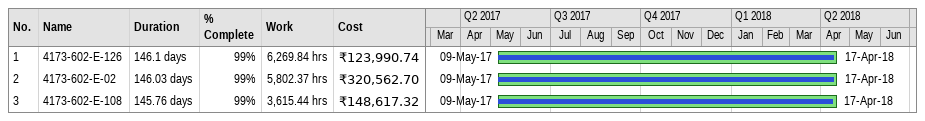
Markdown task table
| ID | Task | Duration | Start | Finish | % complete | Work (h) | Cost (₹) |
|---|---|---|---|---|---|---|---|
| 1 | 4173-602-E-126 | 146.1d | 2017-05-09 | 2018-04-17 | 99 | 6269.84 | 123990.74 |
| 2 | 4173-602-E-02 | 146.03d | 2017-05-09 | 2018-04-17 | 99 | 5802.37 | 320562.70 |
| 3 | 4173-602-E-108 | 145.76d | 2017-05-09 | 2018-04-17 | 99 | 3615.44 | 148617.32 |
